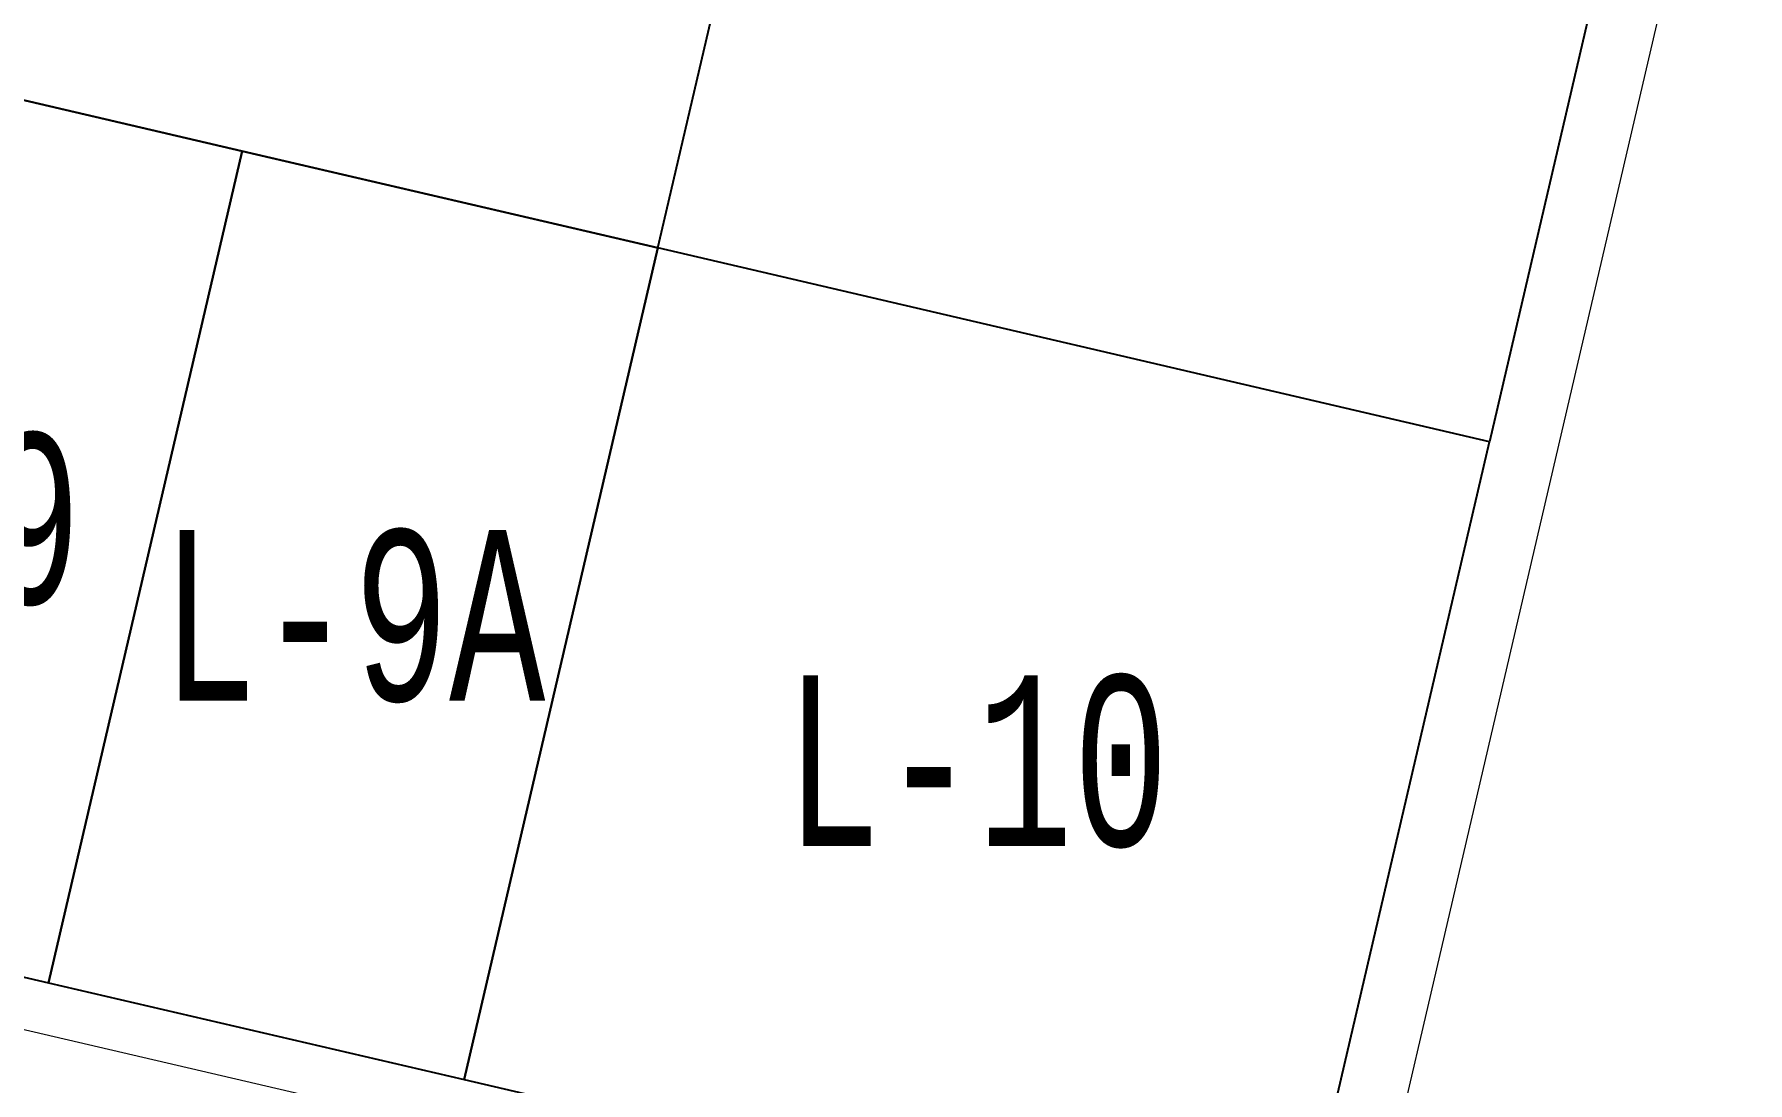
# Model space of a CAD drawing. Header units: millimetres. Extents: x 474016 to 477875, y 2288607 to 2292200.
# Drawn here: x 474146.4 to 474196.6, y 2288996.9 to 2289027.6 of the extents above; entities that cross this region are included whole.
import ezdxf
from ezdxf.enums import TextEntityAlignment as Align

# ---------------------------------------------------------------- set-up
doc = ezdxf.new("R2010")
doc.units = ezdxf.units.MM
doc.header["$LTSCALE"] = 50
doc.layers.add('BANQUETA', color=251, linetype='Continuous', lineweight=5)
doc.layers.add('LOTES', color=6, linetype='Continuous', lineweight=15)
doc.layers.add('CVL_LOTIF', color=1, linetype='Continuous')
doc.layers.add('MZ Y LT', color=7, linetype='Continuous', lineweight=13, true_color=0x0d2bf2)
doc.styles.add('MONOTXT4', font='MONOTXT4.shx', dxfattribs={"width": 0.55})

msp = doc.modelspace()

# ---------------------------------------------------------------- linework, layer by layer
at = {"layer": 'BANQUETA'}
msp.add_lwpolyline([(474061.289, 2289018.201), (474183.026, 2288989.83, 0.414214), (474185.428, 2288991.324), (474196.549, 2289039.045, 0.414214), (474195.055, 2289041.447), (474073.318, 2289069.817)], format="xyb", dxfattribs=at)
at = {"layer": 'CVL_LOTIF'}
msp.add_lwpolyline([(474164.693, 2289021.313), (474170.367, 2289045.66), (474146.02, 2289051.334), (474140.346, 2289026.987), (474152.519, 2289024.15), (474164.693, 2289021.313)], dxfattribs=at)
for points in [[(474164.693, 2289021.313), (474170.367, 2289045.66), (474194.715, 2289039.986), (474189.041, 2289015.638), (474164.693, 2289021.313)], [(474152.519, 2289024.15), (474140.346, 2289026.987), (474134.672, 2289002.639), (474146.845, 2288999.802)], [(474164.693, 2289021.313), (474152.519, 2289024.15), (474146.845, 2288999.802), (474159.019, 2288996.965)], [(474189.041, 2289015.638), (474164.693, 2289021.313), (474159.019, 2288996.965), (474183.367, 2288991.291)]]:
    msp.add_lwpolyline(points, close=True, dxfattribs=at)
at = {"layer": 'LOTES'}
for p, q in [((474164.693, 2289021.313), (474170.367, 2289045.66)), ((474146.845, 2288999.802), (474152.519, 2289024.15)), ((474159.019, 2288996.965), (474164.693, 2289021.313))]:
    msp.add_line(p, q, dxfattribs=at)

# ---------------------------------------------------------------- texts
at = {"layer": 'MZ Y LT', "lineweight": 13, "style": 'MONOTXT4', "width": 0.65}
for s, p in [('L-9', (474143.596, 2289013.394)), ('L-9A', (474155.769, 2289010.557)), ('L-10', (474174.03, 2289006.302))]:
    msp.add_text(s, height=5, dxfattribs=at).set_placement(p, align=Align.MIDDLE)

doc.saveas('drawing.dxf')
